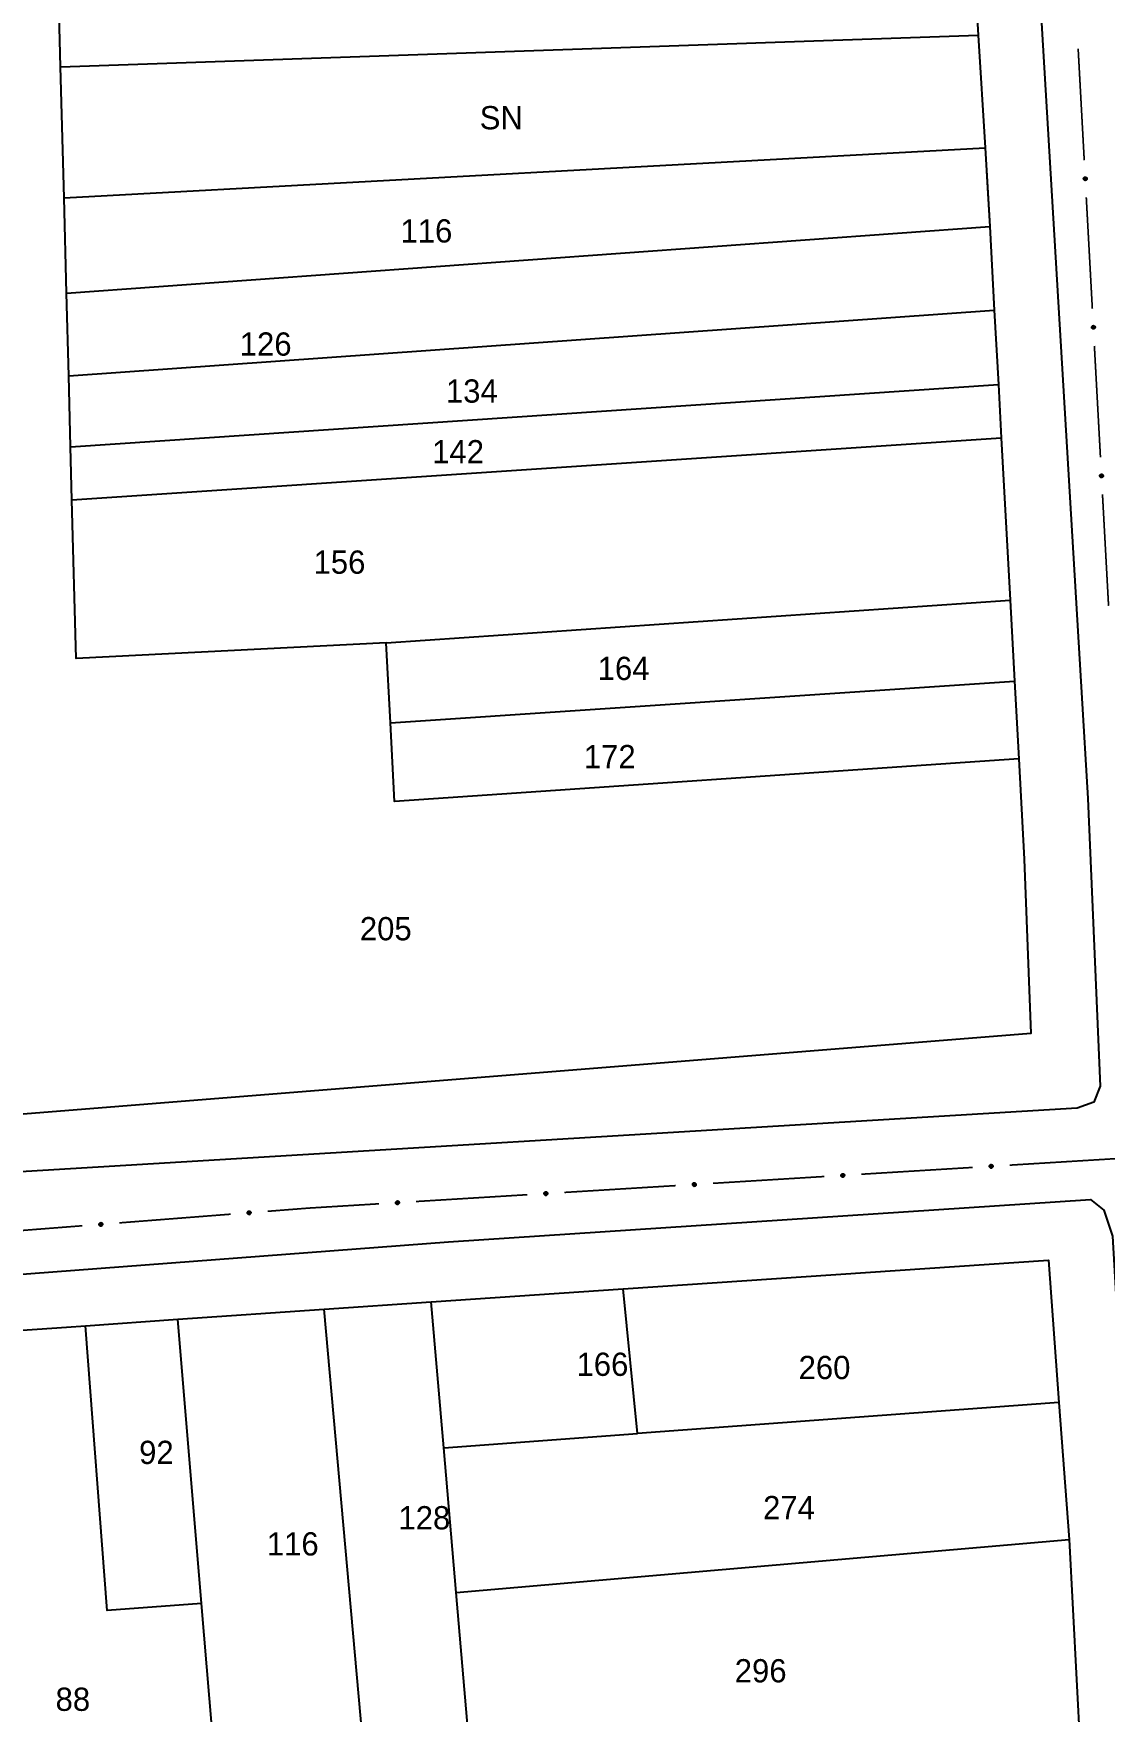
# Model space of a CAD drawing. Extents: x 201053 to 202535, y 4855063 to 4857394.
# Drawn here: x 201285.6 to 201400.8, y 4856616.6 to 4856797 of the extents above; entities that cross this region are included whole.
import ezdxf
from ezdxf.enums import TextEntityAlignment as Align

# ---------------------------------------------------------------- set-up
doc = ezdxf.new("R2010")
doc.units = 0
doc.header["$LTSCALE"] = 1.5
doc.header["$MEASUREMENT"] = 0
for name, color, linetype in [('CD_MALHA_LOTES', 7, 'CONTINUOUS'), ('RU-QUADRA', 210, 'CONTINUOUS'), ('SV-EIXO-RUA-PAV', 20, 'CONTINUOUS'), ('SV-RUA-PAVIM', 7, 'CONTINUOUS'), ('Th_NmrPort', 7, 'CONTINUOUS')]:
    doc.layers.add(name, color=color, linetype=linetype)

msp = doc.modelspace()

# ---------------------------------------------------------------- linework, layer by layer
at = {"layer": 'CD_MALHA_LOTES', "linetype": 'Continuous', "flags": 128}
for points in [[(201386.41, 4856810.72), (201387.26, 4856796.83)], [(201288.53, 4856793.43), (201288.11, 4856809.01)], [(201288.53, 4856793.43), (201387.26, 4856796.83)], [(201387.26, 4856796.83), (201388, 4856784.71)], [(201288.9, 4856779.36), (201288.53, 4856793.43)], [(201288.9, 4856779.36), (201388, 4856784.71)], [(201388, 4856784.71), (201388.49, 4856776.25)], [(201289.17, 4856769.08), (201288.9, 4856779.36)], [(201289.17, 4856769.08), (201388.49, 4856776.25)], [(201388.49, 4856776.25), (201388.98, 4856767.28)], [(201289.4, 4856760.21), (201289.17, 4856769.08)], [(201289.4, 4856760.21), (201388.98, 4856767.28)], [(201388.98, 4856767.28), (201389.42, 4856759.26)], [(201289.6, 4856752.58), (201289.4, 4856760.21)], [(201289.6, 4856752.58), (201389.42, 4856759.26)], [(201389.42, 4856759.26), (201389.73, 4856753.53)], [(201289.75, 4856746.86), (201389.73, 4856753.53)], [(201389.73, 4856753.53), (201390.68, 4856736.07)], [(201289.75, 4856746.86), (201289.6, 4856752.58)], [(201323.55, 4856731.5), (201290.2, 4856729.81), (201289.75, 4856746.86)], [(201323.55, 4856731.5), (201390.68, 4856736.07)], [(201390.68, 4856736.07), (201391.16, 4856727.36)], [(201324.01, 4856722.89), (201323.55, 4856731.5)], [(201324.01, 4856722.89), (201391.16, 4856727.36)], [(201391.16, 4856727.36), (201391.61, 4856719)], [(201391.61, 4856719), (201324.46, 4856714.44), (201324.01, 4856722.89)], [(201391.61, 4856719), (201392.2, 4856708.23), (201392.9, 4856689.47), (201262.03, 4856679)], [(201349.06, 4856662.02), (201394.8, 4856665.11), (201395.94, 4856649.8)], [(201328.38, 4856660.63), (201349.06, 4856662.02)], [(201350.6, 4856646.47), (201349.06, 4856662.02)], [(201301.12, 4856658.74), (201316.89, 4856659.83)], [(201316.89, 4856659.83), (201328.38, 4856660.63)], [(201322.7, 4856594.93), (201316.89, 4856659.83)], [(201329.74, 4856644.93), (201328.38, 4856660.63)], [(201277.01, 4856657.06), (201289.15, 4856657.91), (201291.21, 4856658.05)], [(201291.21, 4856658.05), (201301.12, 4856658.74)], [(201303.69, 4856628.16), (201293.55, 4856627.42), (201291.21, 4856658.05)], [(201303.69, 4856628.16), (201301.12, 4856658.74)], [(201395.94, 4856649.8), (201350.6, 4856646.47)], [(201395.94, 4856649.8), (201397.04, 4856635.07)], [(201329.74, 4856644.93), (201350.6, 4856646.47)], [(201331.08, 4856629.34), (201329.74, 4856644.93)], [(201331.08, 4856629.34), (201397.04, 4856635.07)], [(201397.04, 4856635.07), (201398.23, 4856612.47)], [(201332.95, 4856607.68), (201331.08, 4856629.34)], [(201306.59, 4856593.69), (201303.69, 4856628.16)]]:
    msp.add_lwpolyline(points, dxfattribs=at)
at = {"layer": 'RU-QUADRA', "linetype": 'Continuous', "flags": 128}
for points in [[(201386.41, 4856810.72), (201387.26, 4856796.83), (201388, 4856784.71), (201388.29, 4856779.81), (201388.49, 4856776.25), (201388.98, 4856767.28), (201389.42, 4856759.26), (201389.73, 4856753.53), (201390.68, 4856736.07), (201391.16, 4856727.36), (201391.61, 4856719), (201392.2, 4856708.23), (201392.9, 4856689.47), (201262.03, 4856679), (201188.85, 4856673.56), (201187.83, 4856694.02), (201185.5, 4856740.88), (201181.88, 4856799.62)], [(201194.87, 4856607.7), (201193.9, 4856617.19), (201193.07, 4856625.33), (201192.52, 4856630.69), (201192.03, 4856635.45), (201190.44, 4856650.97), (201254.19, 4856655.45), (201262.42, 4856656.03), (201267.85, 4856656.41), (201277.01, 4856657.06), (201289.15, 4856657.91), (201291.21, 4856658.05), (201301.12, 4856658.74), (201316.89, 4856659.83), (201328.38, 4856660.63), (201349.06, 4856662.02), (201394.8, 4856665.11), (201395.94, 4856649.8), (201397.04, 4856635.07), (201398.23, 4856612.47)]]:
    msp.add_lwpolyline(points, dxfattribs=at)
at = {"layer": 'SV-EIXO-RUA-PAV', "const_width": 0.18}
for points in [[(201398.005815, 4856795.38063), (201398.66018, 4856783.398484)], [(201398.878301, 4856779.404436), (201399.532666, 4856767.422291)], [(201399.750788, 4856763.428242), (201400.405152, 4856751.446097)], [(201400.623274, 4856747.452048), (201401.277639, 4856735.469903)], [(201390.647596, 4856675.318413), (201402.625159, 4856676.051894)], [(201358.707429, 4856673.362465), (201370.684992, 4856674.095946)], [(201374.677513, 4856674.340439), (201386.655076, 4856675.07392)], [(201326.767262, 4856671.406517), (201338.744825, 4856672.139998)], [(201342.737346, 4856672.384491), (201354.714909, 4856673.117972)], [(201310.802326, 4856670.354613), (201314.790211, 4856670.665695)], [(201314.790211, 4856670.665695), (201315.23, 4856670.7)], [(201315.23, 4856670.7), (201322.774742, 4856671.162024)], [(201278.899244, 4856667.86596), (201290.8629, 4856668.799205)], [(201294.850785, 4856669.110286), (201306.814441, 4856670.043531)]]:
    msp.add_lwpolyline(points, dxfattribs=at)
at = {"layer": 'SV-EIXO-RUA-PAV'}
for points in [[(201398.871322, 4856781.55093), (201398.908199, 4856781.518803), (201398.933323, 4856781.48365), (201398.94584, 4856781.4483), (201398.948755, 4856781.414178), (201398.947805, 4856781.378934), (201398.939008, 4856781.343612), (201398.920561, 4856781.306571), (201398.888593, 4856781.269352), (201398.850891, 4856781.245982), (201398.816891, 4856781.231857), (201398.781485, 4856781.226768), (201398.747263, 4856781.228264), (201398.710874, 4856781.238616), (201398.673519, 4856781.257677), (201398.636873, 4856781.290728), (201398.612478, 4856781.325359), (201398.601269, 4856781.359869), (201398.596379, 4856781.395496), (201398.59778, 4856781.431465), (201398.606615, 4856781.466089), (201398.625875, 4856781.503665), (201398.658975, 4856781.539403), (201398.693238, 4856781.564128), (201398.727581, 4856781.575818), (201398.762764, 4856781.579843), (201398.798125, 4856781.57932), (201398.834, 4856781.571956), (201398.871322, 4856781.55093)], [(201399.743809, 4856765.574736), (201399.780685, 4856765.542609), (201399.80581, 4856765.507457), (201399.818326, 4856765.472107), (201399.821241, 4856765.437985), (201399.820292, 4856765.40274), (201399.811495, 4856765.367418), (201399.793047, 4856765.330377), (201399.761079, 4856765.293159), (201399.723377, 4856765.269788), (201399.689377, 4856765.255663), (201399.653972, 4856765.250575), (201399.619749, 4856765.252071), (201399.583361, 4856765.262422), (201399.546006, 4856765.281483), (201399.509359, 4856765.314534), (201399.484964, 4856765.349165), (201399.473756, 4856765.383675), (201399.468866, 4856765.419302), (201399.470266, 4856765.455272), (201399.479101, 4856765.489895), (201399.498361, 4856765.527471), (201399.531461, 4856765.563209), (201399.565724, 4856765.587934), (201399.600068, 4856765.599625), (201399.635251, 4856765.603649), (201399.670612, 4856765.603127), (201399.706487, 4856765.595762), (201399.743809, 4856765.574736)], [(201400.616295, 4856749.598542), (201400.653172, 4856749.566415), (201400.678296, 4856749.531263), (201400.690812, 4856749.495913), (201400.693727, 4856749.461791), (201400.692778, 4856749.426547), (201400.683981, 4856749.391224), (201400.665533, 4856749.354183), (201400.633565, 4856749.316965), (201400.595864, 4856749.293594), (201400.561863, 4856749.279469), (201400.526458, 4856749.274381), (201400.492236, 4856749.275877), (201400.455847, 4856749.286228), (201400.418492, 4856749.305289), (201400.381845, 4856749.33834), (201400.35745, 4856749.372971), (201400.346242, 4856749.407482), (201400.341352, 4856749.443108), (201400.342752, 4856749.479078), (201400.351588, 4856749.513701), (201400.370847, 4856749.551277), (201400.403948, 4856749.587015), (201400.43821, 4856749.611741), (201400.472554, 4856749.623431), (201400.507737, 4856749.627455), (201400.543098, 4856749.626933), (201400.578973, 4856749.619568), (201400.616295, 4856749.598542)], [(201372.531112, 4856674.319285), (201372.562995, 4856674.356373), (201372.59798, 4856674.381729), (201372.633247, 4856674.394478), (201372.667349, 4856674.397619), (201372.702599, 4856674.396902), (201372.737978, 4856674.388339), (201372.77514, 4856674.370136), (201372.812569, 4856674.338414), (201372.836188, 4856674.300868), (201372.850538, 4856674.266962), (201372.855859, 4856674.231591), (201372.854589, 4856674.197359), (201372.844479, 4856674.160903), (201372.825665, 4856674.123423), (201372.792857, 4856674.086559), (201372.758387, 4856674.061936), (201372.723952, 4856674.050499), (201372.688358, 4856674.045374), (201372.65238, 4856674.046537), (201372.617699, 4856674.055144), (201372.579997, 4856674.074155), (201372.544041, 4856674.107018), (201372.51909, 4856674.141117), (201372.507173, 4856674.175383), (201372.502916, 4856674.210538), (201372.503205, 4856674.245902), (201372.510333, 4856674.281825), (201372.531112, 4856674.319285)], [(201388.501196, 4856675.297259), (201388.533078, 4856675.334347), (201388.568064, 4856675.359703), (201388.60333, 4856675.372452), (201388.637432, 4856675.375593), (201388.672682, 4856675.374876), (201388.708062, 4856675.366312), (201388.745224, 4856675.34811), (201388.782653, 4856675.316388), (201388.806272, 4856675.278842), (201388.820621, 4856675.244936), (201388.825943, 4856675.209565), (201388.824673, 4856675.175333), (201388.814562, 4856675.138877), (201388.795748, 4856675.101397), (201388.76294, 4856675.064533), (201388.728471, 4856675.03991), (201388.694035, 4856675.028473), (201388.658442, 4856675.023348), (201388.622464, 4856675.024511), (201388.587783, 4856675.033118), (201388.55008, 4856675.052129), (201388.514124, 4856675.084992), (201388.489173, 4856675.119091), (201388.477257, 4856675.153357), (201388.473, 4856675.188512), (201388.473289, 4856675.223876), (201388.480416, 4856675.259799), (201388.501196, 4856675.297259)], [(201340.590945, 4856672.363337), (201340.622828, 4856672.400425), (201340.657813, 4856672.425781), (201340.69308, 4856672.438531), (201340.727182, 4856672.441671), (201340.762432, 4856672.440954), (201340.797811, 4856672.432391), (201340.834973, 4856672.414188), (201340.872402, 4856672.382466), (201340.896021, 4856672.34492), (201340.910371, 4856672.311014), (201340.915692, 4856672.275643), (201340.914422, 4856672.241411), (201340.904312, 4856672.204955), (201340.885498, 4856672.167475), (201340.85269, 4856672.130611), (201340.81822, 4856672.105988), (201340.783785, 4856672.094552), (201340.748191, 4856672.089426), (201340.712213, 4856672.090589), (201340.677532, 4856672.099196), (201340.63983, 4856672.118207), (201340.603874, 4856672.15107), (201340.578923, 4856672.185169), (201340.567006, 4856672.219435), (201340.562749, 4856672.25459), (201340.563038, 4856672.289954), (201340.570166, 4856672.325877), (201340.590945, 4856672.363337)], [(201356.561029, 4856673.341311), (201356.592911, 4856673.378399), (201356.627897, 4856673.403755), (201356.663163, 4856673.416504), (201356.697265, 4856673.419645), (201356.732515, 4856673.418928), (201356.767895, 4856673.410365), (201356.805057, 4856673.392162), (201356.842486, 4856673.36044), (201356.866105, 4856673.322894), (201356.880454, 4856673.288988), (201356.885776, 4856673.253617), (201356.884506, 4856673.219385), (201356.874395, 4856673.182929), (201356.855581, 4856673.145449), (201356.822773, 4856673.108585), (201356.788304, 4856673.083962), (201356.753868, 4856673.072526), (201356.718275, 4856673.0674), (201356.682297, 4856673.068563), (201356.647616, 4856673.07717), (201356.609913, 4856673.096181), (201356.573957, 4856673.129044), (201356.549006, 4856673.163143), (201356.53709, 4856673.197409), (201356.532833, 4856673.232564), (201356.533122, 4856673.267928), (201356.540249, 4856673.303851), (201356.561029, 4856673.341311)], [(201308.656577, 4856670.297645), (201308.687836, 4856670.33526), (201308.722394, 4856670.361196), (201308.757443, 4856670.374533), (201308.791487, 4856670.378241), (201308.826744, 4856670.378113), (201308.862262, 4856670.370141), (201308.899722, 4856670.352561), (201308.937675, 4856670.321469), (201308.961918, 4856670.284321), (201308.976831, 4856670.250659), (201308.982742, 4856670.215382), (201308.982044, 4856670.181134), (201308.972543, 4856670.144514), (201308.954357, 4856670.106726), (201308.922168, 4856670.069319), (201308.888114, 4856670.044124), (201308.853875, 4856670.032115), (201308.818372, 4856670.026397), (201308.782379, 4856670.026959), (201308.747559, 4856670.034986), (201308.709545, 4856670.053365), (201308.673046, 4856670.085624), (201308.647529, 4856670.119302), (201308.635042, 4856670.153364), (201308.6302, 4856670.188443), (201308.629898, 4856670.223807), (201308.636426, 4856670.259844), (201308.656577, 4856670.297645)], [(201324.620862, 4856671.385363), (201324.652744, 4856671.422451), (201324.68773, 4856671.447807), (201324.722996, 4856671.460557), (201324.757098, 4856671.463697), (201324.792348, 4856671.46298), (201324.827728, 4856671.454417), (201324.86489, 4856671.436214), (201324.902319, 4856671.404493), (201324.925938, 4856671.366946), (201324.940287, 4856671.33304), (201324.945609, 4856671.297669), (201324.944339, 4856671.263437), (201324.934228, 4856671.226981), (201324.915414, 4856671.189501), (201324.882606, 4856671.152637), (201324.848137, 4856671.128014), (201324.813701, 4856671.116578), (201324.778108, 4856671.111452), (201324.74213, 4856671.112615), (201324.707449, 4856671.121222), (201324.669746, 4856671.140233), (201324.63379, 4856671.173096), (201324.608839, 4856671.207195), (201324.596923, 4856671.241461), (201324.592666, 4856671.276616), (201324.592955, 4856671.31198), (201324.600082, 4856671.347903), (201324.620862, 4856671.385363)], [(201292.705036, 4856669.053319), (201292.736295, 4856669.090934), (201292.770853, 4856669.11687), (201292.805902, 4856669.130206), (201292.839947, 4856669.133915), (201292.875203, 4856669.133786), (201292.910721, 4856669.125814), (201292.948182, 4856669.108235), (201292.986135, 4856669.077142), (201293.010377, 4856669.039995), (201293.02529, 4856669.006333), (201293.031202, 4856668.971056), (201293.030503, 4856668.936807), (201293.021002, 4856668.900188), (201293.002816, 4856668.862399), (201292.970627, 4856668.824992), (201292.936574, 4856668.799798), (201292.902334, 4856668.787788), (201292.866831, 4856668.78207), (201292.830838, 4856668.782633), (201292.796019, 4856668.790659), (201292.758004, 4856668.809038), (201292.721505, 4856668.841297), (201292.695989, 4856668.874975), (201292.683502, 4856668.909037), (201292.678659, 4856668.944117), (201292.678358, 4856668.97948), (201292.684885, 4856669.015517), (201292.705036, 4856669.053319)]]:
    msp.add_lwpolyline(points, close=True, dxfattribs=at)
for points in [[(201398.59778, 4856781.431465), (201398.612478, 4856781.325359)], [(201398.603069, 4856781.444478), (201398.623837, 4856781.314423)], [(201398.606615, 4856781.466089), (201398.636873, 4856781.290728)], [(201398.618921, 4856781.479508), (201398.654309, 4856781.281923)], [(201398.625875, 4856781.503665), (201398.673519, 4856781.257677)], [(201398.644162, 4856781.517783), (201398.69152, 4856781.251158)], [(201398.658975, 4856781.539403), (201398.710874, 4856781.238616)], [(201398.675225, 4856781.549544), (201398.727763, 4856781.238105)], [(201398.693238, 4856781.564128), (201398.747263, 4856781.228264)], [(201398.709831, 4856781.566466), (201398.763709, 4856781.230502)], [(201398.727581, 4856781.575818), (201398.781485, 4856781.226768)], [(201398.744884, 4856781.575213), (201398.796483, 4856781.230926)], [(201398.762764, 4856781.579843), (201398.816891, 4856781.231857)], [(201398.781745, 4856781.57586), (201398.8354, 4856781.243984)], [(201398.798125, 4856781.57932), (201398.850891, 4856781.245982)], [(201398.81618, 4856781.570907), (201398.869932, 4856781.262268)], [(201398.834, 4856781.571956), (201398.888593, 4856781.269352)], [(201398.850912, 4856781.560505), (201398.902506, 4856781.291378)], [(201398.871322, 4856781.55093), (201398.920561, 4856781.306571)], [(201398.890698, 4856781.532614), (201398.928961, 4856781.332453)], [(201398.908199, 4856781.518803), (201398.939008, 4856781.343612)], [(201398.922608, 4856781.498826), (201398.941939, 4856781.370059)], [(201398.933323, 4856781.48365), (201398.947805, 4856781.378934)], [(201399.470266, 4856765.455272), (201399.484964, 4856765.349165)], [(201399.475555, 4856765.468284), (201399.496323, 4856765.338229)], [(201399.479101, 4856765.489895), (201399.509359, 4856765.314534)], [(201399.491407, 4856765.503314), (201399.526796, 4856765.30573)], [(201399.498361, 4856765.527471), (201399.546006, 4856765.281483)], [(201399.516648, 4856765.54159), (201399.564006, 4856765.274964)], [(201399.531461, 4856765.563209), (201399.583361, 4856765.262422)], [(201399.547711, 4856765.57335), (201399.600249, 4856765.261912)], [(201399.565724, 4856765.587934), (201399.619749, 4856765.252071)], [(201399.582317, 4856765.590272), (201399.636195, 4856765.254309)], [(201399.600068, 4856765.599625), (201399.653972, 4856765.250575)], [(201399.61737, 4856765.599019), (201399.668969, 4856765.254732)], [(201399.635251, 4856765.603649), (201399.689377, 4856765.255663)], [(201399.654232, 4856765.599666), (201399.707886, 4856765.26779)], [(201399.670612, 4856765.603127), (201399.723377, 4856765.269788)], [(201399.688666, 4856765.594713), (201399.742418, 4856765.286074)], [(201399.706487, 4856765.595762), (201399.761079, 4856765.293159)], [(201399.723398, 4856765.584311), (201399.774992, 4856765.315184)], [(201399.743809, 4856765.574736), (201399.793047, 4856765.330377)], [(201399.763185, 4856765.55642), (201399.801447, 4856765.356259)], [(201399.780685, 4856765.542609), (201399.811495, 4856765.367418)], [(201399.795094, 4856765.522632), (201399.814425, 4856765.393865)], [(201399.80581, 4856765.507457), (201399.820292, 4856765.40274)], [(201400.389134, 4856749.565396), (201400.436492, 4856749.298771)], [(201400.403948, 4856749.587015), (201400.455847, 4856749.286228)], [(201400.420197, 4856749.597156), (201400.472736, 4856749.285718)], [(201400.43821, 4856749.611741), (201400.492236, 4856749.275877)], [(201400.454803, 4856749.614078), (201400.508681, 4856749.278115)], [(201400.472554, 4856749.623431), (201400.526458, 4856749.274381)], [(201400.489856, 4856749.622825), (201400.541456, 4856749.278538)], [(201400.507737, 4856749.627455), (201400.561863, 4856749.279469)], [(201400.526718, 4856749.623472), (201400.580373, 4856749.291596)], [(201400.543098, 4856749.626933), (201400.595864, 4856749.293594)], [(201400.561152, 4856749.61852), (201400.614905, 4856749.309881)], [(201400.578973, 4856749.619568), (201400.633565, 4856749.316965)], [(201400.595884, 4856749.608117), (201400.647479, 4856749.338991)], [(201400.616295, 4856749.598542), (201400.665533, 4856749.354183)], [(201400.635671, 4856749.580226), (201400.673933, 4856749.380065)], [(201400.653172, 4856749.566415), (201400.683981, 4856749.391224)], [(201400.342752, 4856749.479078), (201400.35745, 4856749.372971)], [(201400.348041, 4856749.492091), (201400.368809, 4856749.362036)], [(201400.351588, 4856749.513701), (201400.381845, 4856749.33834)], [(201400.363893, 4856749.52712), (201400.399282, 4856749.329536)], [(201400.370847, 4856749.551277), (201400.418492, 4856749.305289)], [(201400.66758, 4856749.546438), (201400.686912, 4856749.417671)], [(201400.678296, 4856749.531263), (201400.692778, 4856749.426547)], [(201372.502916, 4856674.210538), (201372.850538, 4856674.266962)], [(201372.503205, 4856674.245902), (201372.836188, 4856674.300868)], [(201372.506774, 4856674.229545), (201372.838289, 4856674.28539)], [(201372.507173, 4856674.175383), (201372.855859, 4856674.231591)], [(201372.507664, 4856674.192689), (201372.851603, 4856674.246561)], [(201372.510333, 4856674.281825), (201372.812569, 4856674.338414)], [(201372.511499, 4856674.264012), (201372.819776, 4856674.319801)], [(201372.516643, 4856674.157694), (201372.852243, 4856674.21379)], [(201372.51909, 4856674.141117), (201372.854589, 4856674.197359)], [(201372.521672, 4856674.298811), (201372.790452, 4856674.352182)], [(201372.531112, 4856674.319285), (201372.77514, 4856674.370136)], [(201372.533793, 4856674.123201), (201372.844878, 4856674.177795)], [(201372.544041, 4856674.107018), (201372.844479, 4856674.160903)], [(201372.5493, 4856674.338782), (201372.749203, 4856674.378365)], [(201372.562995, 4856674.356373), (201372.737978, 4856674.388339)], [(201372.565758, 4856674.092348), (201372.832064, 4856674.141466)], [(201372.579997, 4856674.074155), (201372.825665, 4856674.123423)], [(201372.582876, 4856674.370913), (201372.711513, 4856674.391095)], [(201372.59798, 4856674.381729), (201372.702599, 4856674.396902)], [(201372.604199, 4856674.067361), (201372.801546, 4856674.104053)], [(201372.617699, 4856674.055144), (201372.792857, 4856674.086559)], [(201372.639333, 4856674.05174), (201372.769248, 4856674.073367)], [(201372.65238, 4856674.046537), (201372.758387, 4856674.061936)], [(201388.473, 4856675.188512), (201388.820621, 4856675.244936)], [(201388.473289, 4856675.223876), (201388.806272, 4856675.278842)], [(201388.476858, 4856675.207519), (201388.808372, 4856675.263364)], [(201388.477257, 4856675.153357), (201388.825943, 4856675.209565)], [(201388.477748, 4856675.170663), (201388.821687, 4856675.224535)], [(201388.480416, 4856675.259799), (201388.782653, 4856675.316388)], [(201388.481582, 4856675.241985), (201388.78986, 4856675.297775)], [(201388.486726, 4856675.135668), (201388.822326, 4856675.191764)], [(201388.489173, 4856675.119091), (201388.824673, 4856675.175333)], [(201388.491755, 4856675.276785), (201388.760535, 4856675.330156)], [(201388.501196, 4856675.297259), (201388.745224, 4856675.34811)], [(201388.503876, 4856675.101175), (201388.814961, 4856675.155769)], [(201388.514124, 4856675.084992), (201388.814562, 4856675.138877)], [(201388.519383, 4856675.316755), (201388.719287, 4856675.356339)], [(201388.533078, 4856675.334347), (201388.708062, 4856675.366312)], [(201388.535841, 4856675.070322), (201388.802148, 4856675.11944)], [(201388.55008, 4856675.052129), (201388.795748, 4856675.101397)], [(201388.552959, 4856675.348887), (201388.681596, 4856675.369068)], [(201388.568064, 4856675.359703), (201388.672682, 4856675.374876)], [(201388.574283, 4856675.045335), (201388.771629, 4856675.082027)], [(201388.587783, 4856675.033118), (201388.76294, 4856675.064533)], [(201388.609416, 4856675.029714), (201388.739331, 4856675.051341)], [(201388.622464, 4856675.024511), (201388.728471, 4856675.03991)], [(201340.562749, 4856672.25459), (201340.910371, 4856672.311014)], [(201340.563038, 4856672.289954), (201340.896021, 4856672.34492)], [(201340.566607, 4856672.273597), (201340.898122, 4856672.329443)], [(201340.567006, 4856672.219435), (201340.915692, 4856672.275643)], [(201340.567497, 4856672.236741), (201340.911436, 4856672.290613)], [(201340.570166, 4856672.325877), (201340.872402, 4856672.382466)], [(201340.571332, 4856672.308064), (201340.879609, 4856672.363853)], [(201340.576476, 4856672.201746), (201340.912076, 4856672.257842)], [(201340.578923, 4856672.185169), (201340.914422, 4856672.241411)], [(201340.581505, 4856672.342863), (201340.850285, 4856672.396234)], [(201340.590945, 4856672.363337), (201340.834973, 4856672.414188)], [(201340.593626, 4856672.167253), (201340.904711, 4856672.221847)], [(201340.603874, 4856672.15107), (201340.904312, 4856672.204955)], [(201340.609133, 4856672.382834), (201340.809036, 4856672.422417)], [(201340.622828, 4856672.400425), (201340.797811, 4856672.432391)], [(201340.625591, 4856672.1364), (201340.891897, 4856672.185518)], [(201340.63983, 4856672.118207), (201340.885498, 4856672.167475)], [(201340.642709, 4856672.414965), (201340.771346, 4856672.435147)], [(201340.657813, 4856672.425781), (201340.762432, 4856672.440954)], [(201340.664032, 4856672.111413), (201340.861379, 4856672.148105)], [(201340.677532, 4856672.099196), (201340.85269, 4856672.130611)], [(201340.699166, 4856672.095792), (201340.829081, 4856672.117419)], [(201340.712213, 4856672.090589), (201340.81822, 4856672.105988)], [(201356.532833, 4856673.232564), (201356.880454, 4856673.288988)], [(201356.533122, 4856673.267928), (201356.866105, 4856673.322894)], [(201356.536691, 4856673.251571), (201356.868205, 4856673.307417)], [(201356.53709, 4856673.197409), (201356.885776, 4856673.253617)], [(201356.537581, 4856673.214715), (201356.88152, 4856673.268587)], [(201356.540249, 4856673.303851), (201356.842486, 4856673.36044)], [(201356.541415, 4856673.286038), (201356.849693, 4856673.341827)], [(201356.546559, 4856673.17972), (201356.882159, 4856673.235816)], [(201356.549006, 4856673.163143), (201356.884506, 4856673.219385)], [(201356.551588, 4856673.320837), (201356.820368, 4856673.374208)], [(201356.561029, 4856673.341311), (201356.805057, 4856673.392162)], [(201356.563709, 4856673.145227), (201356.874794, 4856673.199821)], [(201356.573957, 4856673.129044), (201356.874395, 4856673.182929)], [(201356.579216, 4856673.360808), (201356.77912, 4856673.400391)], [(201356.592911, 4856673.378399), (201356.767895, 4856673.410365)], [(201356.595674, 4856673.114374), (201356.861981, 4856673.163492)], [(201356.609913, 4856673.096181), (201356.855581, 4856673.145449)], [(201356.612793, 4856673.392939), (201356.741429, 4856673.413121)], [(201356.627897, 4856673.403755), (201356.732515, 4856673.418928)], [(201356.634116, 4856673.089387), (201356.831462, 4856673.126079)], [(201356.647616, 4856673.07717), (201356.822773, 4856673.108585)], [(201356.669249, 4856673.073766), (201356.799164, 4856673.095393)], [(201356.682297, 4856673.068563), (201356.788304, 4856673.083962)], [(201308.629898, 4856670.223807), (201308.961918, 4856670.284321)], [(201308.6302, 4856670.188443), (201308.976831, 4856670.250659)], [(201308.63374, 4856670.207512), (201308.964276, 4856670.268881)], [(201308.635042, 4856670.153364), (201308.982742, 4856670.215382)], [(201308.635245, 4856670.170675), (201308.978237, 4856670.230279)], [(201308.636426, 4856670.259844), (201308.937675, 4856670.321469)], [(201308.637889, 4856670.242052), (201308.945192, 4856670.302978)], [(201308.644806, 4856670.135836), (201308.979423, 4856670.197523)], [(201308.647479, 4856670.277017), (201308.915332, 4856670.334865)], [(201308.647529, 4856670.119302), (201308.982044, 4856670.181134)], [(201308.656577, 4856670.297645), (201308.899722, 4856670.352561)], [(201308.674436, 4856670.317443), (201308.873652, 4856670.360356)], [(201308.687836, 4856670.33526), (201308.862262, 4856670.370141)], [(201308.707472, 4856670.35013), (201308.835754, 4856670.372455)], [(201308.722394, 4856670.361196), (201308.826744, 4856670.378113)], [(201324.592666, 4856671.276616), (201324.940287, 4856671.33304)], [(201324.592955, 4856671.31198), (201324.925938, 4856671.366946)], [(201324.596524, 4856671.295623), (201324.928038, 4856671.351469)], [(201324.596923, 4856671.241461), (201324.945609, 4856671.297669)], [(201324.597414, 4856671.258767), (201324.941353, 4856671.312639)], [(201324.600082, 4856671.347903), (201324.902319, 4856671.404493)], [(201324.601248, 4856671.33009), (201324.909526, 4856671.385879)], [(201324.606392, 4856671.223772), (201324.941992, 4856671.279868)], [(201324.608839, 4856671.207195), (201324.944339, 4856671.263437)], [(201324.611421, 4856671.36489), (201324.880201, 4856671.41826)], [(201324.620862, 4856671.385363), (201324.86489, 4856671.436214)], [(201324.623542, 4856671.189279), (201324.934627, 4856671.243873)], [(201324.63379, 4856671.173096), (201324.934228, 4856671.226981)], [(201324.639049, 4856671.40486), (201324.838953, 4856671.444443)], [(201324.652744, 4856671.422451), (201324.827728, 4856671.454417)], [(201324.655507, 4856671.158426), (201324.921814, 4856671.207544)], [(201324.669746, 4856671.140233), (201324.915414, 4856671.189501)], [(201324.672626, 4856671.436991), (201324.801262, 4856671.457173)], [(201324.68773, 4856671.447807), (201324.792348, 4856671.46298)], [(201324.693949, 4856671.133439), (201324.891295, 4856671.170131)], [(201324.707449, 4856671.121222), (201324.882606, 4856671.152637)], [(201324.729082, 4856671.117818), (201324.858997, 4856671.139445)], [(201324.74213, 4856671.112615), (201324.848137, 4856671.128014)], [(201292.678358, 4856668.97948), (201293.010377, 4856669.039995)], [(201292.678659, 4856668.944117), (201293.02529, 4856669.006333)], [(201292.682199, 4856668.963185), (201293.012735, 4856669.024555)], [(201292.683502, 4856668.909037), (201293.031202, 4856668.971056)], [(201292.683704, 4856668.926349), (201293.026696, 4856668.985952)], [(201292.684885, 4856669.015517), (201292.986135, 4856669.077142)], [(201292.686348, 4856668.997726), (201292.993652, 4856669.058651)], [(201292.693265, 4856668.891509), (201293.027882, 4856668.953197)], [(201292.695939, 4856669.03269), (201292.963791, 4856669.090539)], [(201292.695989, 4856668.874975), (201293.030503, 4856668.936807)], [(201292.705036, 4856669.053319), (201292.948182, 4856669.108235)], [(201292.710988, 4856668.857306), (201293.021119, 4856668.917084)], [(201292.721505, 4856668.841297), (201293.021002, 4856668.900188)], [(201292.722896, 4856669.073116), (201292.922111, 4856669.116029)], [(201292.736295, 4856669.090934), (201292.910721, 4856669.125814)], [(201292.743464, 4856668.826991), (201293.008914, 4856668.880546)], [(201292.755931, 4856669.105804), (201292.884213, 4856669.128128)], [(201292.758004, 4856668.809038), (201293.002816, 4856668.862399)], [(201292.770853, 4856669.11687), (201292.875203, 4856669.133786)], [(201292.782317, 4856668.802649), (201292.979023, 4856668.842629)], [(201292.796019, 4856668.790659), (201292.970627, 4856668.824992)], [(201292.817706, 4856668.787617), (201292.947242, 4856668.811408)], [(201292.830838, 4856668.782633), (201292.936574, 4856668.799798)], [(201308.662529, 4856670.101633), (201308.97266, 4856670.16141)], [(201308.673046, 4856670.085624), (201308.972543, 4856670.144514)], [(201308.695004, 4856670.071318), (201308.960454, 4856670.124873)], [(201308.709545, 4856670.053365), (201308.954357, 4856670.106726)], [(201308.733857, 4856670.046976), (201308.930564, 4856670.086956)], [(201308.747559, 4856670.034986), (201308.922168, 4856670.069319)], [(201308.769247, 4856670.031943), (201308.898783, 4856670.055735)], [(201308.782379, 4856670.026959), (201308.888114, 4856670.044124)]]:
    msp.add_lwpolyline(points, dxfattribs=at)
at = {"layer": 'SV-RUA-PAVIM', "linetype": 'Continuous'}
for points in [[(201391, 4856849.19, 9.23), (201399.06, 4856714.76, 10), (201400.39, 4856683.82, 10.65), (201399.71, 4856682.08, 10.67), (201397.91, 4856681.44, 10.68), (201276.48, 4856674.13, 10.76), (201213.4, 4856669.32, 9.16), (201189.68, 4856667.45, 9.12), (201187.47, 4856670.09, 8.81), (201181.16, 4856765.49, 9.3), (201178.53, 4856814.28, 9.16)], [(201408.23, 4856557.99, 12.38), (201413.86, 4856467.57, 12.38), (201412.95, 4856464.77, 12.38), (201409.68, 4856463, 12.39), (201212.06, 4856449.52, 8.76), (201208.04, 4856450.18, 8.76), (201207.02, 4856452.31, 8.76), (201196.97, 4856544.17, 8.72), (201188.4, 4856652.75, 8.72), (201188.81, 4856655.19, 8.72), (201189.76, 4856656.42, 8.72), (201330.25, 4856667.06, 11.37), (201399.32, 4856671.62, 10.94), (201400.76, 4856670.47, 10.95), (201401.7, 4856667.69, 10.95), (201405.42, 4856602.84, 11.38), (201406.27, 4856589.32, 11.38)]]:
    msp.add_polyline3d(points, dxfattribs=at)

# ---------------------------------------------------------------- texts
at = {"layer": 'Th_NmrPort', "color": 1}
for s, p in [('SN', (201333.617657, 4856787.966276)), ('116', (201325.094357, 4856775.792553)), ('126', (201307.797657, 4856763.626276)), ('134', (201329.980116, 4856758.573044)), ('142', (201328.500116, 4856752.043044)), ('156', (201315.740116, 4856740.173044)), ('164', (201346.310116, 4856728.743044)), ('172', (201344.820116, 4856719.253044)), ('205', (201320.721957, 4856700.748526)), ('166', (201344.032563, 4856653.90344)), ('260', (201367.926042, 4856653.557858)), ('92', (201296.97344, 4856644.427437)), ('274', (201364.106522, 4856638.490485)), ('128', (201324.873061, 4856637.395854)), ('116', (201310.71344, 4856634.587437)), ('296', (201361.056522, 4856620.940485)), ('88', (201287.98344, 4856617.877437))]:
    msp.add_text(s, height=2.5, dxfattribs=at).set_placement(p, align=Align.MIDDLE_LEFT)

doc.saveas('drawing.dxf')
